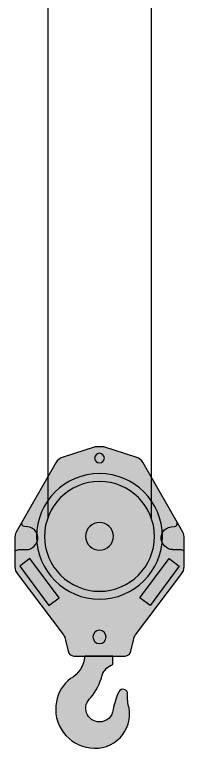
# Model space of a CAD drawing. Header units: millimetres. Extents: x 36329 to 47287, y -30710 to -18789.
# Drawn here: x 46842 to 47287, y -23229 to -21302 of the extents above; entities that cross this region are included whole.
import ezdxf

# ---------------------------------------------------------------- set-up
doc = ezdxf.new("R2010")
doc.units = ezdxf.units.MM
doc.set_wipeout_variables(frame=1)
doc.layers.add('LTM-1040-2.1', color=251, linetype='Continuous')
doc.layers.add('LTM-1040-2.1 Штрих', color=41, linetype='Continuous', lineweight=15)

# ---------------------------------------------------------------- blocks, each defined once
blk = doc.blocks.new('BLOCK-20171129.14122')
at = {"color": 0, "linetype": 'ByBlock', "lineweight": -2}
blk.add_wipeout([(11.004031847260194, 395.7826824781264), (95.06838704904659, 369.13550231527506), (95.06838704904659, 369.13550231527506), (100.87658324397229, 366.7088347143491), (106.19020633664904, 363.3340357109853), (110.8559036696397, 359.1085029539171), (114.73902190522494, 354.15418650736274), (114.73902190522494, 354.15418650736274), (218.15858691091125, 171.91286261129017), (218.15858691091125, 171.91286261129017), (219.92616519246937, 167.98445832095933), (221.2420730763763, 163.88261974651516), (222.08971088718786, 159.65909001518753), (222.45838599761194, 155.36714734167936), (222.2047167079654, 81.39511660146991), (222.2047167079654, 81.39511660146991), (221.6201244227029, 75.52041239432583), (219.94295830517714, 69.85993436896018), (217.2328682872904, 64.61500255278037), (213.58624117493306, 59.972157695923215), (213.58624117493306, 59.972157695923215), (94.83116817592236, -97.6566429929303), (94.83116817592236, -97.6566429929303), (92.71182396800562, -100.86879126271225), (90.97775987629214, -104.3042734857085), (89.65219729033903, -107.91708405497661), (88.75288722946425, -111.65884270474311), (82.59067972064076, -140.6594478458033), (82.59067972064076, -140.6594478458033), (80.76474790722047, -145.6347355307143), (77.39543475032127, -149.7256087120332), (72.86231214723131, -152.47120773597004), (67.67606161283767, -153.56222557697447), (67.67606161283766, -153.56222557697447), (0.0023581902278237976, -153.56222557697447), (-67.67606161283766, -153.56222557697447), (-67.67606161283766, -153.56222557697447), (-72.8623121472313, -152.47120773597004), (-77.3954347503213, -149.7256087120332), (-80.76474790722045, -145.6347355307143), (-82.59067972064076, -140.6594478458032), (-82.59067972064076, -140.6594478458033), (-88.75288722946419, -111.65884270474311), (-88.75288722946419, -111.65884270474311), (-89.65219729033902, -107.91708405497656), (-90.97775987629211, -104.3042734857085), (-92.71182396800558, -100.86879126271225), (-94.83116817592241, -97.6566429929303), (-213.5862411749331, 59.972157695923215), (-213.5862411749331, 59.97215769592327), (-217.2328682872904, 64.61500255278037), (-219.94295830517711, 69.85993436896024), (-221.62012442270287, 75.52041239432589), (-222.20471670796542, 81.39511660147002), (-222.20471670796542, 81.39511660146991), (-222.4583859976119, 155.36714734167936), (-222.4583859976119, 155.36714734167936), (-222.0897108871879, 159.65909001518753), (-221.24207307637624, 163.88261974651516), (-219.92616519246934, 167.98445832095933), (-218.15858691091125, 171.91286261129017), (-218.15858691091125, 171.91286261129017), (-114.73902190522492, 354.15418650736274), (-114.73902190522492, 354.15418650736274), (-110.8559036696397, 359.1085029539171), (-106.19020633664906, 363.3340357109853), (-100.87658324397225, 366.7088347143491), (-95.06838704904658, 369.13550231527506), (-11.004031847260173, 395.7826824781264), (0.002358193334657699, 395.7826824781264)], dxfattribs=at)
at = {"layer": 'LTM-1040-2.1 Штрих'}
h = blk.add_hatch(color=256, dxfattribs=at)
h.dxf.hatch_style = 1
edge = h.paths.add_edge_path()
edge.add_line((0.002358193334657699, 395.7826824781264), (11.00403184726019, 395.7826824781264))
edge.add_line((11.00403184726019, 395.7826824781264), (95.06838704904658, 369.1355023152751))
edge.add_arc((83.73977517657018, 333.8563690376452), 37.05340324151054, 33.216146238720114, 72.19746570779893, ccw=False)
edge.add_line((114.7390219052249, 354.1541865073627), (218.1585869109113, 171.9128626112902))
edge.add_arc((184.1208484439197, 154.2357833800628), 38.35422753875259, 1.6903425895363853, 27.44455132244798, ccw=False)
edge.add_line((222.4583859976119, 155.3671473416794), (222.2047167079654, 81.39511660146991))
edge.add_arc((190.9004277871786, 81.54377037827575), 31.30464187275511, 316.4421425197937, 359.727923224156, ccw=False)
edge.add_line((213.5862411749331, 59.97215769592322), (94.83116817592236, -97.6566429929303))
edge.add_arc((121.4827299087265, -117.5463198738911), 33.25514981512632, 143.2665496178454, 169.8026300628497)
edge.add_line((88.75288722946425, -111.6588427047432), (82.59067972064076, -140.6594478458032))
edge.add_arc((67.06474771266149, -137.7841295074665), 15.78993414372495, 272.21878457094084, 349.50800297744274, ccw=False)
edge.add_line((67.67606161283766, -153.5622255769745), (0.002358190227823798, -153.5622255769745))
edge.add_line((0.002358190227823798, -153.5622255769745), (-67.67606161283766, -153.5622255769745))
edge.add_arc((-67.06474771266149, -137.7841295074665), 15.78993414372496, 190.4919970225572, 267.78121542905916, ccw=False)
edge.add_line((-82.59067972064076, -140.6594478458032), (-88.75288722946425, -111.6588427047432))
edge.add_arc((-121.4827299087265, -117.5463198738911), 33.25514981512632, 10.19736993715031, 36.73345038215464)
edge.add_line((-94.83116817592236, -97.6566429929303), (-213.5862411749331, 59.97215769592322))
edge.add_arc((-190.9004277871786, 81.54377037827575), 31.3046418727551, 180.272076775844, 223.5578574802063, ccw=False)
edge.add_line((-222.2047167079654, 81.39511660146991), (-222.4583859976119, 155.3671473416794))
edge.add_arc((-184.1208484439197, 154.2357833800628), 38.35422753875259, 152.5554486775521, 178.3096574104636, ccw=False)
edge.add_line((-218.1585869109113, 171.9128626112902), (-114.7390219052249, 354.1541865073627))
edge.add_arc((-83.73977517657018, 333.8563690376452), 37.05340324151054, 107.8025342922011, 146.7838537612799, ccw=False)
edge.add_line((-95.06838704904658, 369.1355023152751), (-11.00403184726019, 395.7826824781264))
edge.add_line((-11.00403184726019, 395.7826824781264), (0.002358193334657699, 395.7826824781264))
h = blk.add_hatch(color=254, dxfattribs=at)
h.dxf.hatch_style = 1
edge = h.paths.add_edge_path()
edge.add_arc((113.0818449431245, -147.9474939884355), 74.55046810120534, 184.2494745161834, 240.4586857661853)
edge.add_arc((18.00342015385165, -289.5736757832216), 96.40838646849981, 9.348033668705398, 52.77551196133999, ccw=False)
edge.add_arc((12.41504704493685, -293.0288515420166), 102.5142996097444, -83.45320262567162, 10.746310315374274, ccw=False)
edge.add_arc((11.32514046437641, -305.4197038580045), 90.36297862012138, 169.6385053685857, 278.12932611932547, ccw=False)
edge.add_arc((-161.6993471512978, -262.4805322191704), 88.26603150743541, 342.401588291145, 365.6289847294425)
edge.add_arc((-61.76728825218353, -252.6396620444359), 12.14940382630653, 26.395180881424324, 185.588642262957, ccw=False)
edge.add_arc((-207.5352086149068, -323.6939601815754), 174.3126141761998, 9.785260318429607, 26.015292892415687, ccw=False)
edge.add_arc((-1.783462266757851e-12, -290.5642726635561), 35.92984495683318, 185.5969170011823, 270.0000000000028)
edge.add_arc((-3.010924842783425e-12, -290.5642726635561), 35.92984495683316, 270.0000000000048, 410.7413843669044)
edge.add_arc((148.3847861598834, -162.0621808414661), 161.009702253217, 194.9063305773856, 218.7052752925025, ccw=False)
edge.add_arc((-48.56509015827692, -217.5179904844078), 43.67592003058253, 18.7480318939248, 72.01641391384585)
edge.add_line((-35.08038892937475, -175.9758573749359), (-35.08038892937475, -153.5435335851239))
edge.add_line((-35.08038892937475, -153.5435335851239), (38.73632616258692, -153.471634768825))
at = {"color": 0, "linetype": 'ByBlock', "lineweight": -2, "transparency": 16777216}
for points in [[(0.002358193334657699, 395.7826824781264), (11.00403184726019, 395.7826824781264), (95.06838704904658, 369.1355023152751, -0.1717475121689652), (114.7390219052249, 354.1541865073627), (218.1585869109113, 171.9128626112902, -0.1128493518596157), (222.4583859976119, 155.3671473416794), (222.2047167079654, 81.39511660146991, -0.1911481390367362), (213.5862411749331, 59.97215769592322), (94.83116817592236, -97.6566429929303, 0.1163057009841387), (88.75288722946425, -111.6588427047432), (82.59067972064076, -140.6594478458032, -0.3506321089477107), (67.67606161283766, -153.5622255769745), (0.002358190227823798, -153.5622255769745), (-67.67606161283766, -153.5622255769745, -0.3506321089477107), (-82.59067972064076, -140.6594478458032), (-88.75288722946425, -111.6588427047432, 0.1163057009841387), (-94.83116817592236, -97.6566429929303), (-213.5862411749331, 59.97215769592322, -0.1911481390367362), (-222.2047167079654, 81.39511660146991), (-222.4583859976119, 155.3671473416794, -0.1128493518596157), (-218.1585869109113, 171.9128626112902), (-114.7390219052249, 354.1541865073627, -0.1717475121689652), (-95.06838704904658, 369.1355023152751), (-11.00403184726019, 395.7826824781264)], [(38.73632616258692, -153.471634768825, 0.2502978273431258), (76.32466068636131, -212.8064309179226, -0.1917890774250846), (113.1314926225896, -273.9139564421171, -0.435847892371247), (24.10318353297771, -394.8746619119743, -0.5122260065118917), (-77.56424982452154, -289.1671902318453, 0.1016970701753714), (-73.85894261223439, -253.8228391958951, -0.8331202555385431), (-50.88447003970941, -247.2385250262782, -0.07093549741122965), (-35.7585547863564, -294.0684870139271, 0.3858833410341707), (0, -326.4941176203893, 0.705039440200209), (22.73718799994094, -262.7438837288687, -0.1042173565325326), (-7.206563327970798, -203.4802467574164, 0.2367050512189856), (-35.08038892937475, -175.9758573749359, 2.775557561562891e-17), (-35.08038892937475, -153.5435335851239)]]:
    blk.add_lwpolyline(points, format="xyb", close=True, dxfattribs=at)
for points in [[(-132.6391730766918, -20.55755662429556), (-105.8321284212871, -0.6088879818457826), (-182.5653563959859, 102.3190112853222), (-209.3488191249344, 82.35533714235089)], [(132.6391730766918, -20.55755662429556), (105.8321284212871, -0.6088879818457826), (182.5653563959859, 102.3190112853222), (209.3488191249344, 82.35533714235089)]]:
    blk.add_lwpolyline(points, close=True, dxfattribs=at)
for centre, radius in [((0.002358193334657699, 366.1742088149945), 12.69245952742324), ((0, 160.7318133417825), 164.9056892177145), ((0, 160.7318133417825), 144.185113191889), ((0, 160.7318133417825), 36.44889948711796), ((0, -103.4206598511414), 17.54761212694716)]:
    blk.add_circle(centre, radius, dxfattribs=at)
for centre, start, end in [((-198.4867544699082, -183.4897567169141), 88.75603980379597, 92.62321532958258), ((198.4867544699082, -183.4897567169141), 87.37678467083387, 91.24396019578727)]:
    blk.add_arc(centre, 309.7271545209213, start, end, dxfattribs=at)
for points in [[(-196.6591019875341, 186.7276731791603), (-201.9434840391696, 186.9097048130748), (-204.3146516536945, 191.5658733957275), (-204.1154671676923, 196.7730805936403)], [(196.6591019875341, 186.7276731791603), (201.9434840391696, 186.9097048130748), (204.3146516536945, 191.5658733957275), (204.1154671676923, 196.7730805936403)], [(-161.9269724245096, 157.9017304051772), (-163.3081015149874, 173.225298480214), (-172.7818405120779, 185.8795935011981), (-196.6591019875341, 186.7276731791603)], [(161.9269724245096, 157.9017304051772), (163.3081015149874, 173.225298480214), (172.7818405120779, 185.8795935011981), (196.6591019875341, 186.7276731791603)], [(-191.7627341935586, 126.1644016581154), (-177.7896741385048, 125.7875970631462), (-160.3570970610526, 139.9070404693807), (-161.9269724245096, 157.9017304051772)], [(191.7627341935586, 126.1644016581154), (177.7896741385048, 125.7875970631462), (160.3570970610526, 139.9070404693807), (161.9269724245096, 157.9017304051772)], [(-222.2382899028235, 121.1726361639771), (-219.316460098984, 124.5148666040654), (-214.8167496348251, 125.8591662130525), (-212.6622698238643, 125.9128370215726)], [(222.2382899028235, 121.1726361639771), (219.316460098984, 124.5148666040654), (214.8167496348251, 125.8591662130525), (212.6622698238643, 125.9128370215726)]]:
    blk.add_open_spline(points, degree=3, dxfattribs=at)
blk = doc.blocks.new('*U122')
at = {"color": 0, "linetype": 'ByBlock', "lineweight": -2, "xscale": -1}
blk.add_blockref('BLOCK-20171129.14122', (7420, 159.7858054811538), dxfattribs=at)
at = {"color": 0, "linetype": 'ByBlock', "lineweight": -2}
for p, q in [((7284.14588901549, 2577.166668284726), (7284.14588901549, 368.8188340743689)), ((7555.85411098451, 2577.166668284706), (7555.85411098451, 368.8188340743689))]:
    blk.add_line(p, q, dxfattribs=at)

msp = doc.modelspace()

# ---------------------------------------------------------------- block references
at = {"layer": 'LTM-1040-2.1'}
msp.add_blockref('*U122', (39644.89719130747, -22992.73860397471), dxfattribs=at)

doc.saveas('drawing.dxf')
